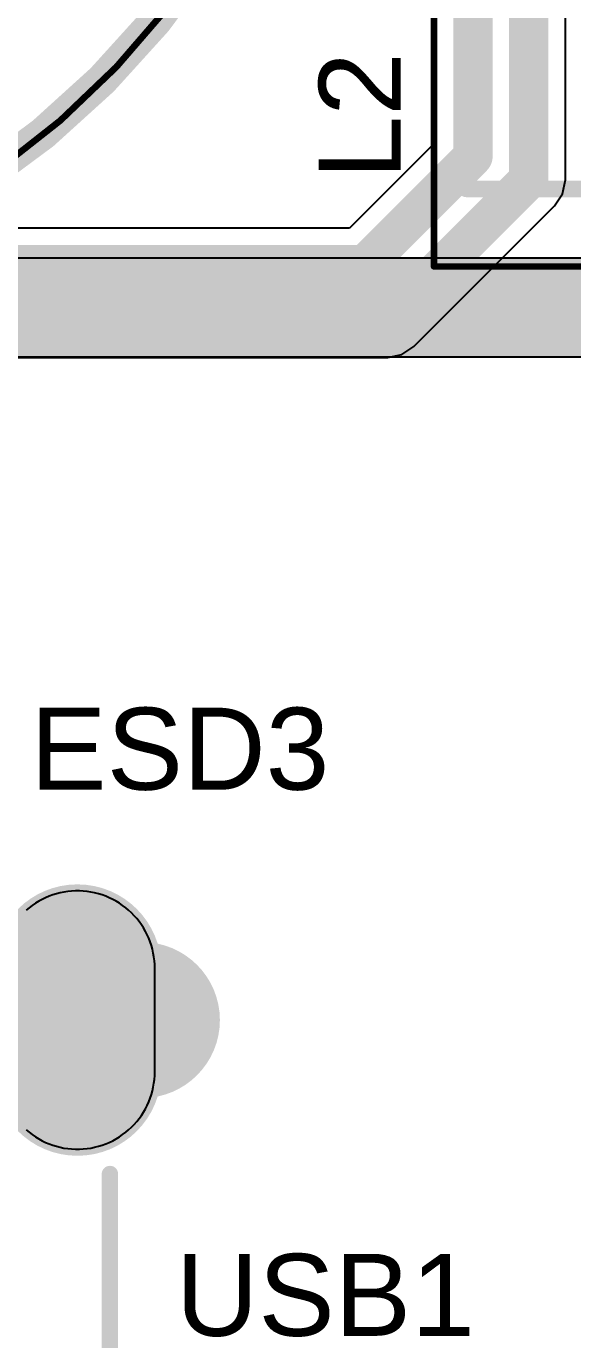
# Model space of a CAD drawing. Header units: inches. Extents: x -0.16 to 1.47, y -0.24 to 2.31.
# Drawn here: x 0.5808 to 0.7474, y 0.0583 to 0.4587 of the extents above; entities that cross this region are included whole.
import ezdxf

# ---------------------------------------------------------------- set-up
doc = ezdxf.new("R2010")
doc.units = ezdxf.units.IN
doc.header["$MEASUREMENT"] = 0
for name, color, linetype in [('Bottom Layer', 5, 'Continuous'), ('Bottom Solder', 6, 'Continuous'), ('Mechanical 13', 56, 'Continuous'), ('Mechanical 15', 56, 'Continuous'), ('Multi-Layer', 9, 'Continuous'), ('Pad Holes', 156, 'Continuous'), ('POWER', 16, 'Continuous'), ('Top Layer', 1, 'Continuous'), ('Top Overlay', 2, 'Continuous'), ('Top Paste', 8, 'Continuous'), ('Top Solder', 216, 'Continuous')]:
    doc.layers.add(name, color=color, linetype=linetype)
doc.styles.add('Arial', font='', dxfattribs={"height": 0.2})
doc.styles.get('Arial').set_extended_font_data('Arial')

# ---------------------------------------------------------------- blocks, each defined once
blk = doc.blocks.new('KH_TYPE_C_16P_7')
at = {"layer": 'Bottom Layer'}
h = blk.add_hatch(color=5, dxfattribs=at)
edge = h.paths.add_edge_path()
edge.add_arc((0.17008, 0.05374), 0.02362, 180, 360)
edge.add_line((0.1937, 0.05374), (0.1937, 0.08524))
edge.add_arc((0.17008, 0.08524), 0.02362, 0, 180)
edge.add_line((0.14646, 0.08524), (0.14646, 0.05374))
at = {"layer": 'Bottom Solder'}
h = blk.add_hatch(color=6, dxfattribs=at)
edge = h.paths.add_edge_path()
edge.add_arc((0.17008, 0.05374), 0.02562, 180, 360)
edge.add_line((0.1957, 0.05374), (0.1957, 0.08524))
edge.add_arc((0.17008, 0.08524), 0.02562, 0, 180)
edge.add_line((0.14446, 0.08524), (0.14446, 0.05374))
at = {"layer": 'Multi-Layer'}
h = blk.add_hatch(color=9, dxfattribs=at)
edge = h.paths.add_edge_path()
edge.add_arc((0.17008, 0.05374), 0.02362, 180, 360)
edge.add_line((0.1937, 0.05374), (0.1937, 0.08524))
edge.add_arc((0.17008, 0.08524), 0.02362, 0, 180)
edge.add_line((0.14646, 0.08524), (0.14646, 0.05374))
at = {"layer": 'Pad Holes'}
h = blk.add_hatch(color=7, dxfattribs=at)
edge = h.paths.add_edge_path()
edge.add_arc((0.17008, 0.04981), 0.01378, 180, 360)
edge.add_line((0.18386, 0.04981), (0.18386, 0.08918))
edge.add_arc((0.17008, 0.08918), 0.01378, 0, 180)
edge.add_line((0.1563, 0.08918), (0.1563, 0.04981))
at = {"layer": 'POWER'}
h = blk.add_hatch(color=16, dxfattribs=at)
edge = h.paths.add_edge_path()
edge.add_arc((0.15039, 0.06949), 0.02378, 90, 270)
edge.add_line((0.15039, 0.04571), (0.18976, 0.04571))
edge.add_arc((0.18976, 0.06949), 0.02378, 270, 450)
edge.add_line((0.18976, 0.09327), (0.15039, 0.09327))
at = {"layer": 'Top Layer'}
h = blk.add_hatch(color=1, dxfattribs=at)
edge = h.paths.add_edge_path()
edge.add_arc((0.17008, 0.05374), 0.02362, 180, 360)
edge.add_line((0.1937, 0.05374), (0.1937, 0.08524))
edge.add_arc((0.17008, 0.08524), 0.02362, 0, 180)
edge.add_line((0.14646, 0.08524), (0.14646, 0.05374))
at = {"layer": 'Top Solder'}
h = blk.add_hatch(color=216, dxfattribs=at)
edge = h.paths.add_edge_path()
edge.add_arc((0.17008, 0.05374), 0.02562, 180, 360)
edge.add_line((0.1957, 0.05374), (0.1957, 0.08524))
edge.add_arc((0.17008, 0.08524), 0.02562, 0, 180)
edge.add_line((0.14446, 0.08524), (0.14446, 0.05374))
at = {"layer": 'Top Overlay'}
blk.add_lwpolyline([(0.18, -0.0521, 0.005, 0.005, 0), (0.18, 0.02256, 0.005, 0.005, 0)], format="xyseb", dxfattribs=at)
blk.add_lwpolyline([(0.17875, 0.02256, 0.0025, 0.0025, 1), (0.18125, 0.02256, 0.0025, 0.0025, 1)], format="xyseb", close=True, dxfattribs=at)
at = {"layer": 'Top Paste'}
for p, q in [((0.16482, 0.10827), (0.16368, 0.10798)), ((0.16598, 0.1085), (0.16482, 0.10827)), ((0.16714, 0.10868), (0.16598, 0.1085)), ((0.16831, 0.10879), (0.16714, 0.10868)), ((0.16949, 0.10885), (0.16831, 0.10879)), ((0.17067, 0.10885), (0.16949, 0.10885)), ((0.17184, 0.10879), (0.17067, 0.10885)), ((0.17184, 0.10879), (0.17184, 0.10879)), ((0.17302, 0.10868), (0.17184, 0.10879)), ((0.17418, 0.1085), (0.17302, 0.10868)), ((0.17533, 0.10827), (0.17418, 0.1085)), ((0.17648, 0.10798), (0.17533, 0.10827)), ((0.15629, 0.10442), (0.15535, 0.10371)), ((0.15726, 0.10508), (0.15629, 0.10442)), ((0.15827, 0.10569), (0.15726, 0.10508)), ((0.1593, 0.10626), (0.15827, 0.10569)), ((0.16036, 0.10677), (0.1593, 0.10626)), ((0.16145, 0.10723), (0.16036, 0.10677)), ((0.16256, 0.10763), (0.16145, 0.10723)), ((0.16368, 0.10798), (0.16256, 0.10763)), ((0.1776, 0.10763), (0.17648, 0.10798)), ((0.17871, 0.10723), (0.1776, 0.10763)), ((0.17979, 0.10677), (0.17871, 0.10723)), ((0.18086, 0.10626), (0.17979, 0.10677)), ((0.18189, 0.10569), (0.18086, 0.10626)), ((0.18289, 0.10508), (0.18189, 0.10569)), ((0.18387, 0.10442), (0.18289, 0.10508)), ((0.18481, 0.10371), (0.18387, 0.10442)), ((0.15535, 0.10371), (0.15445, 0.10295)), ((0.18571, 0.10295), (0.18481, 0.10371)), ((0.18657, 0.10215), (0.18571, 0.10295)), ((0.18739, 0.10131), (0.18657, 0.10215)), ((0.18817, 0.10042), (0.18739, 0.10131)), ((0.18891, 0.0995), (0.18817, 0.10042)), ((0.1896, 0.09854), (0.18891, 0.0995)), ((0.19023, 0.09756), (0.1896, 0.09854)), ((0.19082, 0.09653), (0.19023, 0.09756)), ((0.19136, 0.09549), (0.19082, 0.09653)), ((0.19185, 0.09441), (0.19136, 0.09549)), ((0.19228, 0.09332), (0.19185, 0.09441)), ((0.19265, 0.0922), (0.19228, 0.09332)), ((0.19297, 0.09107), (0.19265, 0.0922)), ((0.19323, 0.08992), (0.19297, 0.09107)), ((0.19344, 0.08876), (0.19323, 0.08992)), ((0.19358, 0.08759), (0.19344, 0.08876)), ((0.19367, 0.08642), (0.19358, 0.08759)), ((0.1937, 0.08524), (0.19367, 0.08642)), ((0.1937, 0.05374), (0.1937, 0.08524)), ((0.19358, 0.05139), (0.19367, 0.05257)), ((0.19367, 0.05257), (0.1937, 0.05374)), ((0.19297, 0.04791), (0.19323, 0.04906)), ((0.19323, 0.04906), (0.19344, 0.05022)), ((0.19344, 0.05022), (0.19358, 0.05139)), ((0.19136, 0.04349), (0.19185, 0.04457)), ((0.19185, 0.04457), (0.19228, 0.04566)), ((0.19228, 0.04566), (0.19265, 0.04678)), ((0.19265, 0.04678), (0.19297, 0.04791)), ((0.18891, 0.03948), (0.1896, 0.04043)), ((0.1896, 0.04043), (0.19023, 0.04142)), ((0.19023, 0.04142), (0.19082, 0.04244)), ((0.19082, 0.04244), (0.19136, 0.04349)), ((0.18571, 0.03603), (0.18657, 0.03683)), ((0.18657, 0.03683), (0.18739, 0.03768)), ((0.18739, 0.03768), (0.18817, 0.03856)), ((0.18817, 0.03856), (0.18891, 0.03948)), ((0.15445, 0.03603), (0.15535, 0.03527)), ((0.15535, 0.03527), (0.15629, 0.03456)), ((0.15629, 0.03456), (0.15726, 0.0339)), ((0.15726, 0.0339), (0.15827, 0.03329)), ((0.15827, 0.03329), (0.1593, 0.03272)), ((0.1593, 0.03272), (0.16036, 0.03221)), ((0.16036, 0.03221), (0.16145, 0.03175)), ((0.17871, 0.03175), (0.17979, 0.03221)), ((0.17979, 0.03221), (0.18086, 0.03272)), ((0.18086, 0.03272), (0.18189, 0.03329)), ((0.18189, 0.03329), (0.18289, 0.0339)), ((0.18289, 0.0339), (0.18387, 0.03456)), ((0.18387, 0.03456), (0.18481, 0.03527)), ((0.18481, 0.03527), (0.18571, 0.03603)), ((0.16145, 0.03175), (0.16256, 0.03135)), ((0.16256, 0.03135), (0.16368, 0.031)), ((0.16368, 0.031), (0.16482, 0.03071)), ((0.16482, 0.03071), (0.16598, 0.03048)), ((0.16598, 0.03048), (0.16714, 0.0303)), ((0.16714, 0.0303), (0.16831, 0.03019)), ((0.16831, 0.03019), (0.16949, 0.03013)), ((0.16949, 0.03013), (0.17067, 0.03013)), ((0.17067, 0.03013), (0.17184, 0.03019)), ((0.17184, 0.03019), (0.17302, 0.0303)), ((0.17302, 0.0303), (0.17418, 0.03048)), ((0.17418, 0.03048), (0.17533, 0.03071)), ((0.17533, 0.03071), (0.17648, 0.031)), ((0.17648, 0.031), (0.1776, 0.03135)), ((0.1776, 0.03135), (0.17871, 0.03175))]:
    blk.add_line(p, q, dxfattribs=at)
blk = doc.blocks.new('IND_CLF7045T_3R3N_D_15')
at = {"layer": 'Mechanical 13'}
for points in [[(0.14173, -0.13583, 0.005, 0.005, 0), (0.14173, 0.13583, 0.005, 0.005, 0)], [(0.14173, -0.13583, 0.005, 0.005, 0), (-0.14173, -0.13583, 0.005, 0.005, 0)]]:
    blk.add_lwpolyline(points, format="xyseb", dxfattribs=at)
blk.add_lwpolyline([(0.14048, -0.13583, 0.0025, 0.0025, 1), (0.14298, -0.13583, 0.0025, 0.0025, 1)], format="xyseb", close=True, dxfattribs=at)
blk.add_lwpolyline([(0.14048, -0.13583, 0.0025, 0.0025, 1), (0.14298, -0.13583, 0.0025, 0.0025, 1)], format="xyseb", close=True, dxfattribs=at)
at = {"layer": 'Mechanical 15'}
for points in [[(0.16535, -0.14567, 0.00197, 0.00197, 0), (0.16535, 0.14567, 0.00197, 0.00197, 0)], [(0.16535, -0.14567, 0.00197, 0.00197, 0), (-0.16535, -0.14567, 0.00197, 0.00197, 0)]]:
    blk.add_lwpolyline(points, format="xyseb", dxfattribs=at)
blk.add_lwpolyline([(0.16486, -0.14567, 0.000984, 0.000984, 1), (0.16585, -0.14567, 0.000984, 0.000984, 1)], format="xyseb", close=True, dxfattribs=at)
blk.add_lwpolyline([(0.16486, -0.14567, 0.000984, 0.000984, 1), (0.16585, -0.14567, 0.000984, 0.000984, 1)], format="xyseb", close=True, dxfattribs=at)
at = {"layer": 'Top Overlay'}
for points in [[(0.14173, -0.13583, 0.005, 0.005, 0), (0.14173, -0.05591, 0.005, 0.005, 0)], [(0.14173, -0.13583, 0.005, 0.005, 0), (-0.14173, -0.13583, 0.005, 0.005, 0)]]:
    blk.add_lwpolyline(points, format="xyseb", dxfattribs=at)
blk.add_lwpolyline([(0.14048, -0.13583, 0.0025, 0.0025, 1), (0.14298, -0.13583, 0.0025, 0.0025, 1)], format="xyseb", close=True, dxfattribs=at)
blk.add_lwpolyline([(0.14048, -0.13583, 0.0025, 0.0025, 1), (0.14298, -0.13583, 0.0025, 0.0025, 1)], format="xyseb", close=True, dxfattribs=at)
blk = doc.blocks.new('SENSOR_TH_GU12XXC_40XX_27')
at = {"layer": 'Mechanical 15'}
blk.add_lwpolyline([(0.24803, 0, 0.002, 0.002, -1.002009), (-0.24803, 0, 0.002, 0.002, 0)], format="xyseb", dxfattribs=at)
at = {"layer": 'Top Overlay'}
blk.add_lwpolyline([(0.24803, 0, 0.01, 0.01, 1), (-0.24803, 0, 0.01, 0.01, 1)], format="xyseb", close=True, dxfattribs=at)

msp = doc.modelspace()

# ---------------------------------------------------------------- linework, layer by layer
at = {"layer": 'Bottom Layer'}
for p, q in [((0.74522, 0.41196), (0.74522, 0.75923)), ((0.70578, 0.74755), (0.70578, 0.42365)), ((0.70578, 0.42365), (0.67935, 0.39722)), ((0.74436, 0.40767), (0.74522, 0.41196)), ((0.74522, 0.41196), (0.74522, 0.41196)), ((0.74193, 0.40403), (0.74436, 0.40767)), ((0.69897, 0.36107), (0.74193, 0.40403)), ((0.67935, 0.39722), (0.44996, 0.39722)), ((0.69533, 0.35864), (0.69897, 0.36107)), ((0.46165, 0.35778), (0.69104, 0.35778)), ((0.69104, 0.35778), (0.69533, 0.35864)), ((0.69104, 0.35778), (0.69104, 0.35778))]:
    msp.add_line(p, q, dxfattribs=at)
for points in [[(0.734, 0.41196, 0.012, 0.012, 0), (0.734, 0.75924, 0.012, 0.012, 0)], [(0.717, 0.419, 0.012, 0.012, 0), (0.717, 0.75219, 0.012, 0.012, 0)], [(0.684, 0.386, 0.012, 0.012, 0), (0.717, 0.419, 0.012, 0.012, 0)], [(0.69104, 0.369, 0.012, 0.012, 0), (0.734, 0.41196, 0.012, 0.012, 0)], [(0.44996, 0.386, 0.012, 0.012, 0), (0.684, 0.386, 0.012, 0.012, 0)], [(0.457, 0.369, 0.012, 0.012, 0), (0.69104, 0.369, 0.012, 0.012, 0)]]:
    msp.add_lwpolyline(points, format="xyseb", dxfattribs=at)
for points in [[(0.714, 0.419, 0.006, 0.006, 1), (0.72, 0.419, 0.006, 0.006, 1)], [(0.714, 0.419, 0.006, 0.006, 1), (0.72, 0.419, 0.006, 0.006, 1)], [(0.731, 0.41196, 0.006, 0.006, 1), (0.737, 0.41196, 0.006, 0.006, 1)], [(0.731, 0.41196, 0.006, 0.006, 1), (0.737, 0.41196, 0.006, 0.006, 1)], [(0.681, 0.386, 0.006, 0.006, 1), (0.687, 0.386, 0.006, 0.006, 1)], [(0.681, 0.386, 0.006, 0.006, 1), (0.687, 0.386, 0.006, 0.006, 1)], [(0.68804, 0.369, 0.006, 0.006, 1), (0.69404, 0.369, 0.006, 0.006, 1)], [(0.68804, 0.369, 0.006, 0.006, 1), (0.69404, 0.369, 0.006, 0.006, 1)]]:
    msp.add_lwpolyline(points, format="xyseb", close=True, dxfattribs=at)
at = {"layer": 'POWER'}
for p, q in [((0.91872, 0.38807), (0.19486, 0.38807)), ((0.18158, 0.35793), (0.93379, 0.35793))]:
    msp.add_line(p, q, dxfattribs=at)
msp.add_lwpolyline([(0.312, 0.373, 0.03, 0.03, 0), (0.93379, 0.373, 0.03, 0.03, 0)], format="xyseb", dxfattribs=at)

# ---------------------------------------------------------------- block references
for name, p in [('SENSOR_TH_GU12XXC_40XX_27', (0.42855, 0.61778)), ('KH_TYPE_C_16P_7', (0.42629, 0.08628))]:
    msp.add_blockref(name, p)
at = {"rotation": 270}
msp.add_blockref('IND_CLF7045T_3R3N_D_15', (0.85079, 0.55086), dxfattribs=at)

# ---------------------------------------------------------------- texts
at = {"layer": 'Top Overlay', "style": 'Arial'}
msp.add_text('L2', height=0.025, rotation=90, dxfattribs=at).set_placement((0.695, 0.412))
for s, p in [('ESD3', (0.582, 0.226)), ('USB1', (0.62635, 0.0595))]:
    msp.add_text(s, height=0.025, dxfattribs=at).set_placement(p)

doc.saveas('drawing.dxf')
